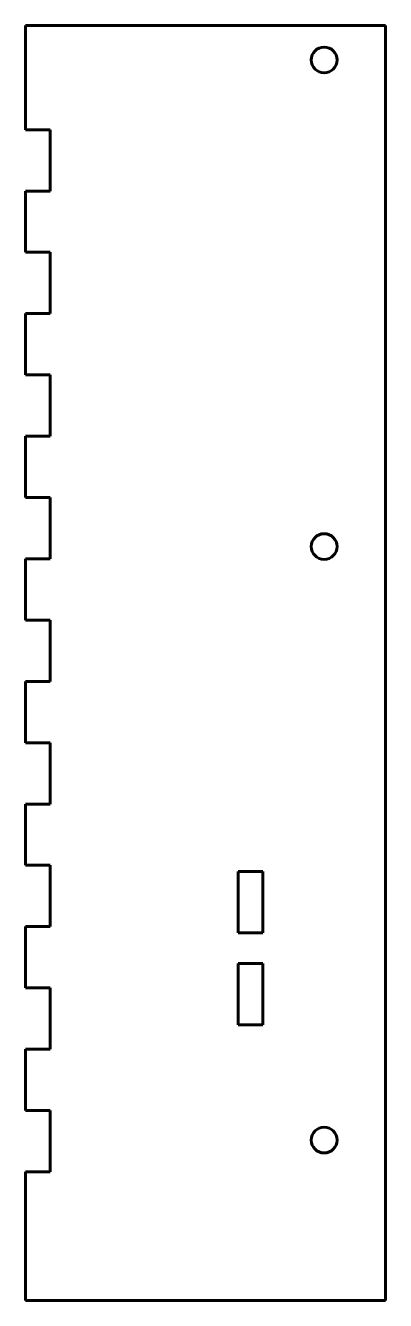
# Model space of a CAD drawing. Header units: millimetres. Extents: x -133 to -74, y 75 to 283.
import ezdxf

# ---------------------------------------------------------------- set-up
doc = ezdxf.new("R2010")
doc.units = ezdxf.units.MM
doc.linetypes.add('K5LT_BASIC', pattern=[0])
doc.layers.add('Системный слой', color=7, linetype='Continuous')

msp = doc.modelspace()

# ---------------------------------------------------------------- linework, layer by layer
at = {"layer": 'Системный слой', "color": 143, "linetype": 'K5LT_BASIC', "lineweight": 60, "true_color": 0x33acca}
for p, q in [((-132.74, 283.33), (-132.74, 266.33)), ((-74.04, 283.33), (-132.74, 283.33)), ((-74.04, 75.33), (-74.04, 283.33)), ((-132.74, 266.33), (-128.74, 266.33)), ((-128.74, 266.33), (-128.74, 256.33)), ((-128.74, 256.33), (-132.74, 256.33)), ((-132.74, 256.33), (-132.74, 246.33)), ((-132.74, 246.33), (-128.74, 246.33)), ((-128.74, 246.33), (-128.74, 236.33)), ((-128.74, 236.33), (-132.74, 236.33)), ((-132.74, 236.33), (-132.74, 226.33)), ((-132.74, 226.33), (-128.74, 226.33)), ((-128.74, 226.33), (-128.74, 216.33)), ((-132.74, 216.33), (-132.74, 206.33)), ((-128.74, 216.33), (-132.74, 216.33)), ((-132.74, 206.33), (-128.74, 206.33)), ((-128.74, 206.33), (-128.74, 196.33)), ((-128.74, 196.33), (-132.74, 196.33)), ((-132.74, 196.33), (-132.74, 186.33)), ((-132.74, 186.33), (-128.74, 186.33)), ((-128.74, 186.33), (-128.74, 176.33)), ((-132.74, 176.33), (-132.74, 166.33)), ((-128.74, 176.33), (-132.74, 176.33)), ((-132.74, 166.33), (-128.74, 166.33)), ((-128.74, 166.33), (-128.74, 156.33)), ((-128.74, 156.33), (-132.74, 156.33)), ((-132.74, 156.33), (-132.74, 146.33)), ((-132.74, 146.33), (-128.74, 146.33)), ((-128.74, 146.33), (-128.74, 136.33)), ((-98.04, 145.33), (-94.04, 145.33)), ((-98.04, 135.33), (-98.04, 145.33)), ((-94.04, 145.33), (-94.04, 135.33)), ((-128.74, 136.33), (-132.74, 136.33)), ((-132.74, 136.33), (-132.74, 126.33)), ((-94.04, 135.33), (-98.04, 135.33)), ((-98.04, 120.33), (-98.04, 130.33)), ((-98.04, 130.33), (-94.04, 130.33)), ((-94.04, 130.33), (-94.04, 120.33)), ((-132.74, 126.33), (-128.74, 126.33)), ((-128.74, 126.33), (-128.74, 116.33)), ((-94.04, 120.33), (-98.04, 120.33)), ((-132.74, 116.33), (-132.74, 106.33)), ((-128.74, 116.33), (-132.74, 116.33)), ((-132.74, 106.33), (-128.74, 106.33)), ((-128.74, 106.33), (-128.74, 96.33)), ((-132.74, 96.33), (-132.74, 75.33)), ((-128.74, 96.33), (-132.74, 96.33)), ((-74.04, 75.33), (-132.74, 75.33))]:
    msp.add_line(p, q, dxfattribs=at)
for centre in [(-84.04, 277.71), (-84.04, 198.33), (-84.04, 101.5)]:
    msp.add_circle(centre, 2.1, dxfattribs=at)

doc.saveas('drawing.dxf')
